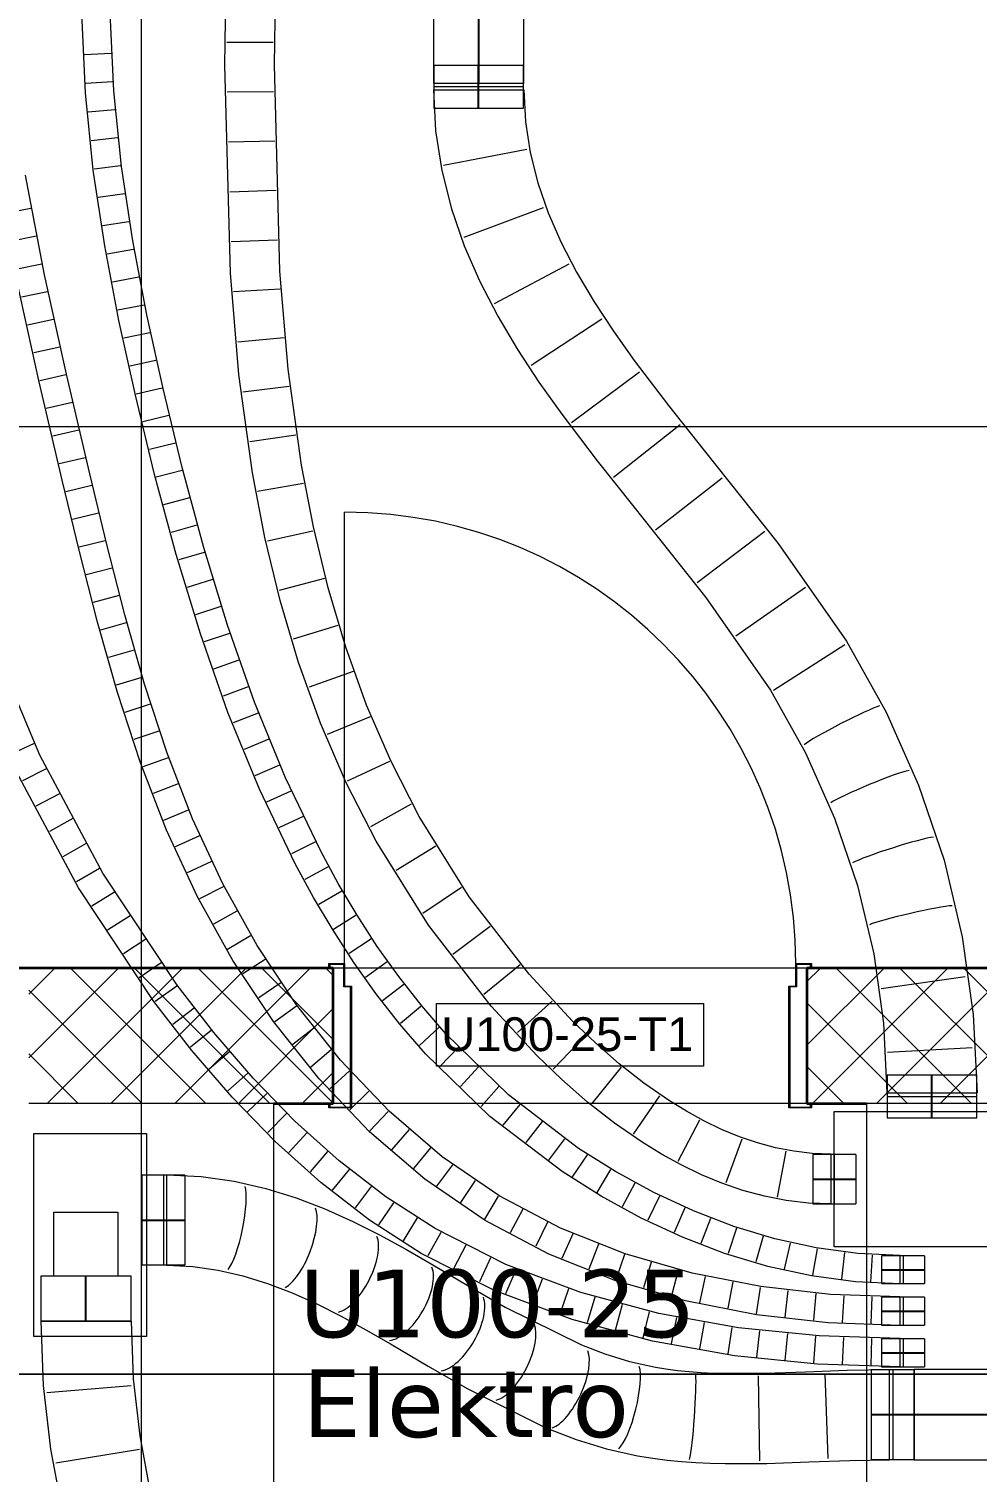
# Model space of a CAD drawing. Extents: x -982 to 937, y -179 to 616.
# Drawn here: x -514.9 to -472.8, y -10.7 to 53.2 of the extents above; entities that cross this region are included whole.
import ezdxf
from ezdxf.lldxf.tags import DXFTag

# ---------------------------------------------------------------- set-up
doc = ezdxf.new("R2010")
doc.units = 0
doc.layers.get('0').update_dxf_attribs({"lineweight": 13})
for name, color, linetype, lineweight in [('A-AREA-____-IDEN', 7, 'Continuous', 5), ('A-DETL-____-HDLN', 7, '_Verdeckte Linien_', 9), ('A-DOOR-____-IDEN', 7, 'Continuous', 5), ('A-DOOR-____-OTLN', 7, 'Continuous', 9), ('A-DOOR-FRAM-MCUT', 7, 'Continuous', 9), ('A-DOOR-OPNG-OTLN', 7, 'Continuous', 9), ('A-WALL-____-MCUT', 7, 'Continuous', 35), ('A-WALL-____-PATT', 7, 'Continuous', 35), ('E-ELEC-EQPM-OTLN', 7, 'Continuous', 9), ('S-GRID-____-OTLN', 7, 'Continuous', 5)]:
    doc.layers.add(name, color=color, linetype=linetype, lineweight=lineweight)
doc.layers.add('EL01_WAN_Röhre Boden', color=7, linetype='Continuous', lineweight=13, true_color=0xff6666)
doc.layers.add('EL01_WAN_Röhre Boden Typ', color=1, linetype='Continuous', lineweight=13, true_color=0xff0000)
doc.styles.get("Standard").update_dxf_attribs({"font": 'arial.ttf'})
tags = doc.linetypes.add('_Rasterlinie_', pattern=[0.375, 0.2, -0.05, 0.075, -0.05]).pattern_tags.tags
tags[10:11] = [DXFTag(74, 4), DXFTag(75, 0), DXFTag(340, '0'), DXFTag(46, 1.0), DXFTag(50, 0.0), DXFTag(44, 0.0), DXFTag(45, 0.0)]
tags[8:9] = [DXFTag(74, 4), DXFTag(75, 0), DXFTag(340, '0'), DXFTag(46, 1.0), DXFTag(50, 0.0), DXFTag(44, 0.0), DXFTag(45, 0.0)]
tags[6:7] = [DXFTag(74, 4), DXFTag(75, 0), DXFTag(340, '0'), DXFTag(46, 1.0), DXFTag(50, 0.0), DXFTag(44, 0.0), DXFTag(45, 0.0)]
tags[4:5] = [DXFTag(74, 4), DXFTag(75, 0), DXFTag(340, '0'), DXFTag(46, 1.0), DXFTag(50, 0.0), DXFTag(44, 0.0), DXFTag(45, 0.0)]
tags = doc.linetypes.add('_Verdeckte Linien_', pattern=[0.15, 0.1, -0.05]).pattern_tags.tags
tags[6:7] = [DXFTag(74, 4), DXFTag(75, 0), DXFTag(340, '0'), DXFTag(46, 1.0), DXFTag(50, 0.0), DXFTag(44, 0.0), DXFTag(45, 0.0)]
tags[4:5] = [DXFTag(74, 4), DXFTag(75, 0), DXFTag(340, '0'), DXFTag(46, 1.0), DXFTag(50, 0.0), DXFTag(44, 0.0), DXFTag(45, 0.0)]
tags = doc.linetypes.add('ACAD_ISO03W100', pattern=[30, 12, -18]).pattern_tags.tags
tags[6:7] = [DXFTag(74, 4), DXFTag(75, 0), DXFTag(340, '0'), DXFTag(46, 0.0), DXFTag(50, 0.0), DXFTag(44, 0.0), DXFTag(45, 0.0)]
tags[4:5] = [DXFTag(74, 4), DXFTag(75, 0), DXFTag(340, '0'), DXFTag(46, 0.0), DXFTag(50, 0.0), DXFTag(44, 0.0), DXFTag(45, 0.0)]
tags = doc.linetypes.add('Grundrissdarstellung Sturz', pattern=[0.25, 0.15, -0.05, 0, -0.05]).pattern_tags.tags
tags[10:11] = [DXFTag(74, 4), DXFTag(75, 0), DXFTag(340, '0'), DXFTag(46, 1.0), DXFTag(50, 0.0), DXFTag(44, 0.0), DXFTag(45, 0.0)]
tags[8:9] = [DXFTag(74, 4), DXFTag(75, 0), DXFTag(340, '0'), DXFTag(46, 1.0), DXFTag(50, 0.0), DXFTag(44, 0.0), DXFTag(45, 0.0)]
tags[6:7] = [DXFTag(74, 4), DXFTag(75, 0), DXFTag(340, '0'), DXFTag(46, 1.0), DXFTag(50, 0.0), DXFTag(44, 0.0), DXFTag(45, 0.0)]
tags[4:5] = [DXFTag(74, 4), DXFTag(75, 0), DXFTag(340, '0'), DXFTag(46, 1.0), DXFTag(50, 0.0), DXFTag(44, 0.0), DXFTag(45, 0.0)]
tags = doc.linetypes.add('STRICHPUNKT2', pattern=[12.7, 6.35, -3.175, 0, -3.175]).pattern_tags.tags
tags[10:11] = [DXFTag(74, 4), DXFTag(75, 0), DXFTag(340, '0'), DXFTag(46, 0.0), DXFTag(50, 0.0), DXFTag(44, 0.0), DXFTag(45, 0.0)]
tags[8:9] = [DXFTag(74, 4), DXFTag(75, 0), DXFTag(340, '0'), DXFTag(46, 0.0), DXFTag(50, 0.0), DXFTag(44, 0.0), DXFTag(45, 0.0)]
tags[6:7] = [DXFTag(74, 4), DXFTag(75, 0), DXFTag(340, '0'), DXFTag(46, 0.0), DXFTag(50, 0.0), DXFTag(44, 0.0), DXFTag(45, 0.0)]
tags[4:5] = [DXFTag(74, 4), DXFTag(75, 0), DXFTag(340, '0'), DXFTag(46, 0.0), DXFTag(50, 0.0), DXFTag(44, 0.0), DXFTag(45, 0.0)]

# ---------------------------------------------------------------- blocks, each defined once
blk = doc.blocks.new('Referenz-A0UJ2GQRXE', base_point=(-954.019, -167.52))
at = {"layer": 'A-DETL-____-HDLN', "color": 0, "linetype": '_Verdeckte Linien_', "ltscale": 0.13}
for p, q in [((-449.259, -6.407), (-553.559, -6.407)), ((-547.559, -6.407), (-449.259, -6.407))]:
    blk.add_line(p, q, dxfattribs=at)
at = {"layer": 'A-DOOR-____-IDEN', "color": 0, "linetype": 'Continuous', "ltscale": 0.13}
for p, q in [((-496.78, 10.029), (-484.94, 10.029)), ((-496.78, 7.249), (-496.78, 10.029)), ((-484.94, 10.029), (-484.94, 7.249)), ((-484.94, 7.249), (-496.78, 7.249))]:
    blk.add_line(p, q, dxfattribs=at)
at = {"layer": 'A-DOOR-____-OTLN', "color": 0, "linetype": 'Grundrissdarstellung Sturz', "ltscale": 0.13}
for p, q in [((-480.359, 11.593), (-501.359, 11.593)), ((-480.359, 5.593), (-501.359, 5.593))]:
    blk.add_line(p, q, dxfattribs=at)
at = {"layer": 'A-DOOR-FRAM-MCUT', "color": 0, "linetype": 'Continuous', "ltscale": 0.13}
for p, q in [((-501.559, 11.593), (-501.559, 11.793)), ((-501.559, 11.793), (-500.859, 11.793)), ((-501.519, 11.593), (-501.559, 11.593)), ((-501.519, 11.753), (-501.519, 11.593)), ((-500.899, 11.753), (-501.519, 11.753)), ((-500.899, 10.753), (-500.899, 11.753)), ((-500.859, 11.793), (-500.859, 10.793)), ((-480.859, 10.793), (-480.859, 11.793)), ((-480.859, 11.793), (-480.159, 11.793)), ((-480.819, 11.753), (-480.819, 10.753)), ((-480.199, 11.753), (-480.819, 11.753)), ((-480.199, 11.593), (-480.199, 11.753)), ((-480.159, 11.593), (-480.199, 11.593)), ((-480.159, 11.793), (-480.159, 11.593)), ((-500.599, 10.753), (-500.899, 10.753)), ((-500.859, 10.793), (-500.559, 10.793)), ((-500.599, 5.433), (-500.599, 10.753)), ((-500.559, 10.793), (-500.559, 5.393)), ((-481.159, 10.793), (-480.859, 10.793)), ((-481.159, 5.393), (-481.159, 10.793)), ((-481.119, 10.753), (-481.119, 5.433)), ((-480.819, 10.753), (-481.119, 10.753)), ((-501.559, 5.593), (-501.519, 5.593)), ((-501.559, 5.393), (-501.559, 5.593)), ((-500.559, 5.393), (-501.559, 5.393)), ((-501.519, 5.593), (-501.519, 5.433)), ((-501.519, 5.433), (-500.599, 5.433)), ((-480.159, 5.393), (-481.159, 5.393)), ((-481.119, 5.433), (-480.199, 5.433)), ((-480.199, 5.593), (-480.159, 5.593)), ((-480.199, 5.433), (-480.199, 5.593)), ((-480.159, 5.593), (-480.159, 5.393))]:
    blk.add_line(p, q, dxfattribs=at)
at = {"layer": 'A-DOOR-OPNG-OTLN', "color": 0, "linetype": 'Continuous', "ltscale": 0.13}
blk.add_line((-500.859, 11.793), (-500.859, 31.793), dxfattribs=at)
blk.add_ellipse((-500.859, 11.793), major_axis=(20, 0), ratio=1, start_param=0, end_param=1.570796, dxfattribs=at)
at = {"layer": 'A-WALL-____-MCUT', "color": 0, "linetype": 'Continuous', "ltscale": 0.35}
for p, q in [((-501.359, 11.593), (-520.359, 11.593)), ((-501.359, 5.593), (-501.359, 11.593)), ((-374.259, 11.593), (-480.359, 11.593)), ((-480.359, 11.593), (-480.359, 5.593)), ((-504.002, 5.593), (-501.359, 5.593)), ((-480.359, 5.593), (-477.716, 5.593))]:
    blk.add_line(p, q, dxfattribs=at)
at = {"layer": 'A-WALL-____-PATT', "color": 0, "linetype": 'Continuous', "lineweight": 9, "ltscale": 0.13}
for p, q in [((-514.859, 10.44), (-513.706, 11.593)), ((-514.859, 7.612), (-510.878, 11.593)), ((-514.049, 5.593), (-508.049, 11.593)), ((-507.009, 5.593), (-513.009, 11.593)), ((-511.221, 5.593), (-505.221, 11.593)), ((-504.181, 5.593), (-510.181, 11.593)), ((-508.392, 5.593), (-502.392, 11.593)), ((-501.359, 5.6), (-507.352, 11.593)), ((-501.359, 8.428), (-504.524, 11.593)), ((-501.359, 11.256), (-501.695, 11.593)), ((-480.359, 10.999), (-479.765, 11.593)), ((-480.359, 8.17), (-476.937, 11.593)), ((-480.108, 5.593), (-474.108, 11.593)), ((-473.068, 5.593), (-479.068, 11.593)), ((-477.28, 5.593), (-471.28, 11.593)), ((-470.239, 5.593), (-476.239, 11.593)), ((-474.451, 5.593), (-468.451, 11.593)), ((-467.411, 5.593), (-473.411, 11.593)), ((-509.837, 5.593), (-514.859, 10.614)), ((-505.564, 5.593), (-501.359, 9.798)), ((-475.896, 5.593), (-480.359, 10.055)), ((-512.666, 5.593), (-514.859, 7.786)), ((-478.725, 5.593), (-480.359, 7.227)), ((-502.736, 5.593), (-501.359, 6.969))]:
    blk.add_line(p, q, dxfattribs=at)
at = {"layer": 'E-ELEC-EQPM-OTLN', "color": 0, "linetype": 'Continuous', "ltscale": 0.13}
for p, q in [((-504.002, 5.593), (-514.859, 5.593)), ((-504.002, -21.407), (-504.002, 5.593)), ((-466.859, 5.593), (-477.716, 5.593)), ((-477.716, 5.593), (-477.716, -21.407))]:
    blk.add_line(p, q, dxfattribs=at)
at = {"layer": 'S-GRID-____-OTLN', "color": 0, "linetype": '_Rasterlinie_', "ltscale": 0.13}
for p, q in [((-509.859, -167.52), (-509.859, 592.593)), ((-948.537, 35.593), (290.332, 35.593))]:
    blk.add_line(p, q, dxfattribs=at)
at = {"layer": 'A-AREA-____-IDEN', "color": 0, "linetype": 'Continuous', "ltscale": 0.13, "char_height": 3, "attachment_point": 1}
for s, insert in [('{\\fVerdana;U100-25}', (-502.872, -1.765)), ('{\\fVerdana;Elektro}', (-502.729, -6.188))]:
    blk.add_mtext(s, dxfattribs=dict(at, insert=insert))
at = {"layer": 'A-DOOR-____-IDEN', "color": 0, "linetype": 'Continuous', "ltscale": 0.13, "insert": (-496.58, 9.411), "char_height": 1.5, "attachment_point": 1}
blk.add_mtext('{\\fArial;U100-25-T1}', dxfattribs=at)
blk = doc.blocks.new('Steckverbinder-A0UJ2GRXXE', base_point=(-477.047, -4.241))
at = {"color": 0, "linetype": 'ByBlock', "lineweight": -2, "ltscale": 0.13}
for p, q in [((-475.147, -2.991), (-477.047, -2.991)), ((-477.047, -2.991), (-477.047, -3.354)), ((-476.097, -2.981), (-476.097, -4.241)), ((-475.147, -2.991), (-475.147, -3.354)), ((-477.047, -3.354), (-477.047, -3.868)), ((-475.147, -3.354), (-475.147, -3.868)), ((-477.047, -3.868), (-477.047, -4.231)), ((-477.047, -4.231), (-475.147, -4.231)), ((-475.147, -3.868), (-475.147, -4.231))]:
    blk.add_line(p, q, dxfattribs=at)
at = {"color": 0, "linetype": 'STRICHPUNKT2', "lineweight": 25, "ltscale": 0.25}
blk.add_line((-477.047, -3.611), (-475.147, -3.611), dxfattribs=at)
blk = doc.blocks.new('Polylinie-A0UJ2GRZXE', base_point=(-479.147, -0.758))
at = {"color": 0, "lineweight": -2}
for p, q in [((-479.147, -0.758), (-479.147, 5.242)), ((-479.147, 5.242), (-467.147, 5.242)), ((-467.147, 5.242), (-467.147, 0.242)), ((-467.147, 0.242), (-467.147, -0.758)), ((-467.147, -0.758), (-479.147, -0.758))]:
    blk.add_line(p, q, dxfattribs=at)
blk = doc.blocks.new('Steckverbinder-A0UJ2GS5XE', base_point=(-477.506, -10.194))
at = {"color": 0, "linetype": 'ByBlock', "lineweight": -2, "ltscale": 0.13}
for p, q in [((-475.606, -6.204), (-477.506, -6.204)), ((-477.506, -6.204), (-477.506, -7.37)), ((-476.556, -6.194), (-476.556, -10.194)), ((-475.606, -6.204), (-475.606, -7.37)), ((-477.506, -7.37), (-477.506, -9.018)), ((-475.606, -7.37), (-475.606, -9.018)), ((-477.506, -9.018), (-477.506, -10.184)), ((-475.606, -9.018), (-475.606, -10.184)), ((-477.506, -10.184), (-475.606, -10.184))]:
    blk.add_line(p, q, dxfattribs=at)
at = {"color": 0, "linetype": 'STRICHPUNKT2', "lineweight": 25, "ltscale": 0.25}
blk.add_line((-477.506, -8.194), (-475.606, -8.194), dxfattribs=at)
blk = doc.blocks.new('Steckverbinder-A0UJ2GT3XE', base_point=(-480.097, 1.142))
at = {"color": 0, "linetype": 'ByBlock', "lineweight": -2, "ltscale": 0.13}
for p, q in [((-478.197, 3.332), (-480.097, 3.332)), ((-480.097, 3.332), (-480.097, 2.693)), ((-479.147, 3.342), (-479.147, 1.142)), ((-478.197, 3.332), (-478.197, 2.693)), ((-480.097, 2.693), (-480.097, 1.79)), ((-478.197, 2.693), (-478.197, 1.79)), ((-480.097, 1.79), (-480.097, 1.152)), ((-478.197, 1.79), (-478.197, 1.152)), ((-480.097, 1.152), (-478.197, 1.152))]:
    blk.add_line(p, q, dxfattribs=at)
at = {"color": 0, "linetype": 'STRICHPUNKT2', "lineweight": 25, "ltscale": 0.25}
blk.add_line((-480.097, 2.242), (-478.197, 2.242), dxfattribs=at)
blk = doc.blocks.new('Steckverbinder-A0UJ2GTBXE', base_point=(-476.819, 4.957))
at = {"color": 0, "linetype": 'ByBlock', "lineweight": -2, "ltscale": 0.13}
for p, q in [((-476.809, 6.857), (-476.809, 4.957)), ((-476.809, 6.857), (-475.643, 6.857)), ((-475.643, 6.857), (-473.994, 6.857)), ((-473.994, 6.857), (-472.829, 6.857)), ((-472.829, 4.957), (-472.829, 6.857)), ((-476.819, 5.907), (-472.819, 5.907)), ((-476.809, 4.957), (-475.643, 4.957)), ((-475.643, 4.957), (-473.994, 4.957)), ((-473.994, 4.957), (-472.829, 4.957))]:
    blk.add_line(p, q, dxfattribs=at)
at = {"color": 0, "linetype": 'STRICHPUNKT2', "lineweight": 25, "ltscale": 0.25}
blk.add_line((-474.819, 4.957), (-474.819, 6.857), dxfattribs=at)
blk = doc.blocks.new('Flexrohr-A0UJ2GUVXE', base_point=(-524.574, 1.142))
at = {"color": 0, "linetype": 'ByBlock', "lineweight": -2, "ltscale": 0.13}
for p, q in [((-506.171, 51.601), (-506.004, 61.225)), ((-503.971, 51.61), (-503.805, 61.182)), ((-504.02, 52.606), (-506.088, 52.602)), ((-505.923, 42.377), (-506.171, 51.601)), ((-503.725, 42.478), (-503.971, 51.61)), ((-504.005, 50.416), (-506.073, 50.396)), ((-503.946, 48.227), (-506.014, 48.187)), ((-503.887, 46.039), (-505.954, 45.977)), ((-503.828, 43.85), (-505.894, 43.768)), ((-505.542, 37.885), (-505.923, 42.377)), ((-503.356, 38.129), (-503.725, 42.478)), ((-503.723, 41.672), (-505.787, 41.553)), ((-503.539, 39.513), (-505.599, 39.328)), ((-504.94, 33.531), (-505.542, 37.885)), ((-502.768, 33.878), (-503.356, 38.129)), ((-503.315, 37.356), (-505.368, 37.11)), ((-503.017, 35.201), (-505.064, 34.906)), ((-504.392, 30.671), (-504.94, 33.531)), ((-502.242, 31.137), (-502.768, 33.878)), ((-502.678, 33.061), (-504.715, 32.703)), ((-502.263, 30.946), (-504.283, 30.501)), ((-501.592, 28.445), (-502.242, 31.137)), ((-503.716, 27.873), (-504.392, 30.671)), ((-501.756, 28.847), (-503.757, 28.324)), ((-500.808, 25.815), (-501.592, 28.445)), ((-502.898, 25.127), (-503.716, 27.873)), ((-501.162, 26.775), (-503.139, 26.168)), ((-499.881, 23.247), (-500.808, 25.815)), ((-501.926, 22.436), (-502.898, 25.127)), ((-500.486, 24.731), (-502.434, 24.037)), ((-498.798, 20.74), (-499.881, 23.247)), ((-500.788, 19.803), (-501.926, 22.436)), ((-499.725, 22.721), (-501.638, 21.935)), ((-498.874, 20.749), (-500.745, 19.869)), ((-497.559, 18.312), (-498.798, 20.74)), ((-499.464, 17.212), (-500.788, 19.803)), ((-497.906, 18.848), (-499.717, 17.85)), ((-495.34, 14.745), (-497.559, 18.312)), ((-497.144, 13.486), (-499.464, 17.212)), ((-496.818, 16.998), (-498.577, 15.91)), ((-495.681, 15.169), (-497.39, 14.004)), ((-492.677, 11.317), (-495.34, 14.745)), ((-494.367, 9.908), (-497.144, 13.486)), ((-494.404, 13.435), (-496.062, 12.198)), ((-493.082, 11.732), (-494.686, 10.426)), ((-490.75, 9.24), (-492.677, 11.317)), ((-492.334, 7.713), (-494.367, 9.908)), ((-491.661, 10.125), (-493.195, 8.739)), ((-489.741, 8.275), (-490.75, 9.24)), ((-490.178, 8.602), (-491.61, 7.11)), ((-491.226, 6.651), (-492.334, 7.713)), ((-488.681, 7.349), (-489.741, 8.275)), ((-488.595, 7.198), (-489.902, 5.596)), ((-487.588, 6.492), (-488.681, 7.349)), ((-490.083, 5.654), (-491.226, 6.651)), ((-486.454, 5.708), (-487.588, 6.492)), ((-486.899, 5.936), (-488.07, 4.232)), ((-488.893, 4.721), (-490.083, 5.654)), ((-485.701, 5.247), (-486.454, 5.708)), ((-484.927, 4.823), (-485.701, 5.247)), ((-487.666, 3.872), (-488.893, 4.721)), ((-485.124, 4.855), (-486.089, 3.027)), ((-484.145, 4.446), (-484.927, 4.823)), ((-486.805, 3.344), (-487.666, 3.872)), ((-483.354, 4.12), (-484.145, 4.446)), ((-483.246, 4.014), (-483.955, 2.071)), ((-482.556, 3.847), (-483.354, 4.12)), ((-481.751, 3.63), (-482.556, 3.847)), ((-485.933, 2.866), (-486.805, 3.344)), ((-480.94, 3.472), (-481.751, 3.63)), ((-481.292, 3.474), (-481.674, 1.442)), ((-480.122, 3.375), (-480.94, 3.472)), ((-479.297, 3.342), (-480.122, 3.375)), ((-479.297, 3.342), (-479.297, 1.142)), ((-485.041, 2.437), (-485.933, 2.866)), ((-484.13, 2.061), (-485.041, 2.437)), ((-483.198, 1.743), (-484.13, 2.061)), ((-482.248, 1.487), (-483.198, 1.743)), ((-481.28, 1.298), (-482.248, 1.487)), ((-480.296, 1.182), (-481.28, 1.298)), ((-479.297, 1.142), (-480.296, 1.182))]:
    blk.add_line(p, q, dxfattribs=at)
blk = doc.blocks.new('Flexrohr-A0UJ2GV1XE', base_point=(-508.744, -10.364))
at = {"color": 0, "linetype": 'ByBlock', "lineweight": -2, "ltscale": 0.13}
for p, q in [((-508.744, -1.575), (-508.744, 2.425)), ((-508.744, 2.425), (-507.219, 2.353)), ((-507.219, 2.353), (-505.753, 2.148)), ((-505.753, 2.148), (-504.352, 1.828)), ((-504.352, 1.828), (-503.014, 1.413)), ((-503.014, 1.413), (-501.733, 0.92)), ((-501.733, 0.92), (-500.501, 0.366)), ((-500.501, 0.366), (-499.31, -0.234)), ((-499.31, -0.234), (-498.151, -0.866)), ((-498.151, -0.866), (-497.015, -1.518)), ((-508.744, -1.575), (-507.589, -1.63)), ((-507.589, -1.63), (-506.469, -1.787)), ((-506.469, -1.787), (-505.366, -2.04)), ((-497.015, -1.518), (-495.35, -2.498)), ((-505.366, -2.04), (-504.272, -2.381)), ((-504.272, -2.381), (-503.182, -2.801)), ((-495.35, -2.498), (-493.735, -3.431)), ((-503.182, -2.801), (-502.095, -3.291)), ((-502.095, -3.291), (-501.007, -3.839)), ((-493.735, -3.431), (-490.36, -5.108)), ((-501.007, -3.839), (-499.918, -4.434)), ((-499.918, -4.434), (-498.825, -5.061)), ((-498.825, -5.061), (-497.16, -6.041)), ((-490.36, -5.108), (-489.327, -5.499)), ((-489.327, -5.499), (-488.225, -5.837)), ((-497.16, -6.041), (-495.432, -7.037)), ((-488.225, -5.837), (-487.068, -6.097)), ((-487.068, -6.097), (-486.614, -6.17)), ((-486.614, -6.17), (-486.105, -6.236)), ((-486.105, -6.236), (-485.583, -6.287)), ((-485.583, -6.287), (-485.049, -6.325)), ((-485.049, -6.325), (-484.503, -6.351)), ((-484.503, -6.351), (-483.977, -6.365)), ((-483.977, -6.365), (-482.212, -6.356)), ((-482.212, -6.356), (-480.417, -6.297)), ((-480.417, -6.297), (-478.573, -6.228)), ((-479.426, -10.142), (-479.545, -6.384)), ((-478.573, -6.228), (-476.706, -6.194)), ((-476.706, -10.194), (-476.706, -6.194)), ((-482.452, -10.237), (-482.51, -6.477)), ((-495.432, -7.037), (-491.936, -8.774)), ((-491.936, -8.774), (-490.587, -9.293)), ((-490.587, -9.293), (-489.241, -9.706)), ((-489.241, -9.706), (-487.878, -10.014)), ((-487.878, -10.014), (-487.2, -10.127)), ((-487.2, -10.127), (-486.564, -10.209)), ((-486.564, -10.209), (-485.926, -10.272)), ((-480.271, -10.293), (-478.459, -10.225)), ((-478.459, -10.225), (-476.706, -10.193)), ((-485.926, -10.272), (-485.289, -10.317)), ((-485.289, -10.317), (-484.652, -10.347)), ((-484.652, -10.347), (-483.986, -10.364)), ((-483.986, -10.364), (-482.132, -10.354)), ((-482.132, -10.354), (-480.271, -10.293))]:
    blk.add_line(p, q, dxfattribs=at)
for centre, major_axis, ratio in [((-505.791, 0.107), (-0.401, -1.959), 0.208499), ((-503.048, -0.713), (-0.713, -1.868), 0.353713), ((-500.543, -1.843), (-0.906, -1.783), 0.432264), ((-498.199, -3.129), (-0.999, -1.732), 0.46623), ((-495.913, -4.467), (-0.991, -1.737), 0.461377), ((-493.554, -5.745), (-0.903, -1.785), 0.425691), ((-491.114, -6.954), (-0.841, -1.815), 0.399734), ((-488.403, -7.846), (-0.485, -1.94), 0.234819)]:
    blk.add_ellipse(centre, major_axis=major_axis, ratio=ratio, start_param=0.348166, end_param=2.793427, dxfattribs=at)
at = {"color": 0, "linetype": 'ByBlock', "lineweight": -2, "ltscale": 0.13, "extrusion": (0, 0, -1)}
blk.add_ellipse((-485.478, -8.299), major_axis=(-0.145, -1.995), ratio=0.058142, start_param=3.489759, end_param=5.935019, dxfattribs=at)
blk = doc.blocks.new('Steckverbinder-A0UJ2GVVXE', base_point=(-496.917, 49.7))
at = {"color": 0, "linetype": 'ByBlock', "lineweight": -2, "ltscale": 0.13}
for p, q in [((-496.907, 51.6), (-496.907, 49.7)), ((-496.907, 51.6), (-495.742, 51.6)), ((-495.742, 51.6), (-494.093, 51.6)), ((-494.093, 51.6), (-492.927, 51.6)), ((-492.927, 49.7), (-492.927, 51.6)), ((-496.917, 50.65), (-492.917, 50.65)), ((-496.907, 49.7), (-495.742, 49.7)), ((-495.742, 49.7), (-494.093, 49.7)), ((-494.093, 49.7), (-492.927, 49.7))]:
    blk.add_line(p, q, dxfattribs=at)
at = {"color": 0, "linetype": 'STRICHPUNKT2', "lineweight": 25, "ltscale": 0.25}
blk.add_line((-494.917, 49.7), (-494.917, 51.6), dxfattribs=at)
blk = doc.blocks.new('Wickelfalzrohr-A0UJ2GXBXE', base_point=(-475.606, -10.194))
at = {"color": 0, "linetype": 'ByBlock', "lineweight": -2, "ltscale": 0.13}
for p, q in [((-394.384, -6.194), (-475.606, -6.194)), ((-475.606, -7.365), (-475.606, -6.194)), ((-475.606, -9.022), (-475.606, -7.365)), ((-475.606, -10.194), (-475.606, -9.022)), ((-475.606, -10.194), (-394.384, -10.194))]:
    blk.add_line(p, q, dxfattribs=at)
at = {"color": 0, "linetype": 'STRICHPUNKT2', "lineweight": 25, "ltscale": 0.25}
blk.add_line((-475.606, -8.194), (-394.384, -8.194), dxfattribs=at)
blk = doc.blocks.new('Flexrohr-A0UJ2GXDXE', base_point=(-496.917, 6.057))
at = {"color": 0, "linetype": 'ByBlock', "lineweight": -2, "ltscale": 0.13}
for p, q in [((-496.917, 50.5), (-492.917, 50.5)), ((-496.917, 50.5), (-496.824, 48.688)), ((-492.917, 50.5), (-492.844, 49.095)), ((-496.824, 48.688), (-496.553, 46.931)), ((-492.844, 49.095), (-492.633, 47.727)), ((-496.469, 47.166), (-492.775, 47.871)), ((-492.633, 47.727), (-492.292, 46.383)), ((-496.553, 46.931), (-496.123, 45.234)), ((-492.292, 46.383), (-491.829, 45.055)), ((-496.123, 45.234), (-495.554, 43.596)), ((-495.562, 43.982), (-492.038, 45.293)), ((-491.829, 45.055), (-491.253, 43.737)), ((-495.554, 43.596), (-494.863, 42.015)), ((-491.253, 43.737), (-490.573, 42.425)), ((-494.219, 41.031), (-490.896, 42.791)), ((-490.573, 42.425), (-489.797, 41.116)), ((-494.863, 42.015), (-494.07, 40.484)), ((-489.797, 41.116), (-488.938, 39.808)), ((-494.07, 40.484), (-493.191, 38.999)), ((-492.594, 38.307), (-489.448, 40.366)), ((-488.938, 39.808), (-488.015, 38.507)), ((-493.191, 38.999), (-492.242, 37.552)), ((-488.015, 38.507), (-486.504, 36.52)), ((-490.799, 35.759), (-487.789, 38.011)), ((-492.242, 37.552), (-491.23, 36.128)), ((-486.504, 36.52), (-484.91, 34.519)), ((-491.23, 36.128), (-489.661, 34.063)), ((-488.94, 33.35), (-485.982, 35.671)), ((-489.661, 34.063), (-488.042, 32.03)), ((-484.91, 34.519), (-481.643, 30.402)), ((-487.075, 31.006), (-484.112, 33.32)), ((-488.042, 32.03), (-484.848, 28.01)), ((-485.229, 28.683), (-482.226, 30.945)), ((-481.643, 30.402), (-478.613, 26.072)), ((-483.511, 26.307), (-480.431, 28.463)), ((-484.848, 28.01), (-481.978, 23.91)), ((-481.843, 23.912), (-478.674, 25.936)), ((-478.613, 26.072), (-476.849, 22.924)), ((-481.978, 23.91), (-480.423, 21.128)), ((-476.849, 22.924), (-475.41, 19.692)), ((-480.423, 21.128), (-479.132, 18.229)), ((-475.41, 19.692), (-474.283, 16.368)), ((-479.132, 18.229), (-478.123, 15.254)), ((-474.283, 16.368), (-473.473, 12.975)), ((-478.123, 15.254), (-477.399, 12.222)), ((-473.473, 12.975), (-472.984, 9.531)), ((-477.399, 12.222), (-476.963, 9.15)), ((-477.064, 10.689), (-473.341, 11.215)), ((-476.963, 9.15), (-476.817, 6.057)), ((-472.984, 9.531), (-472.82, 6.057)), ((-476.786, 7.868), (-473.032, 8.075)), ((-476.819, 6.057), (-472.819, 6.057))]:
    blk.add_line(p, q, dxfattribs=at)
for centre, major_axis, ratio in [((-478.795, 22.311), (-1.779, -0.915), 0.06184), ((-477.551, 19.59), (-1.848, -0.764), 0.069878), ((-476.531, 16.779), (-1.905, -0.608), 0.069645), ((-475.746, 13.894), (-1.949, -0.447), 0.061089)]:
    blk.add_ellipse(centre, major_axis=major_axis, ratio=ratio, start_param=3.489759, end_param=5.935019, dxfattribs=at)
blk = doc.blocks.new('Flexrohr-A0UJ2GYDXE', base_point=(-524.518, -4.241))
at = {"color": 0, "linetype": 'ByBlock', "lineweight": -2, "ltscale": 0.13}
for p, q in [((-514.158, 42.314), (-515.013, 46.726)), ((-514.765, 45.249), (-515.93, 45.033)), ((-514.526, 44.017), (-515.689, 43.791)), ((-514.288, 42.785), (-515.448, 42.549)), ((-513.186, 37.902), (-514.158, 42.314)), ((-514.414, 37.623), (-515.392, 42.059)), ((-514.03, 41.556), (-515.189, 41.312)), ((-513.759, 40.329), (-514.917, 40.078)), ((-513.489, 39.102), (-514.645, 38.845)), ((-513.218, 37.874), (-514.373, 37.611)), ((-512.152, 33.498), (-513.186, 37.902)), ((-513.378, 33.208), (-514.414, 37.623)), ((-512.93, 36.649), (-514.085, 36.383)), ((-512.643, 35.424), (-513.796, 35.155)), ((-512.355, 34.199), (-513.508, 33.927)), ((-511.397, 30.357), (-512.152, 33.498)), ((-512.62, 30.054), (-513.378, 33.208)), ((-512.065, 32.975), (-513.217, 32.699)), ((-511.771, 31.752), (-512.922, 31.472)), ((-511.477, 30.529), (-512.627, 30.245)), ((-510.602, 27.245), (-511.397, 30.357)), ((-511.818, 26.917), (-512.62, 30.054)), ((-511.169, 29.312), (-512.316, 29.019)), ((-510.858, 28.096), (-512.003, 27.794)), ((-510.935, 23.806), (-511.818, 26.917)), ((-510.538, 26.883), (-511.681, 26.57)), ((-509.73, 24.174), (-510.602, 27.245)), ((-510.196, 25.678), (-511.334, 25.351)), ((-509.854, 24.473), (-510.988, 24.131)), ((-509.928, 20.732), (-510.935, 23.806)), ((-508.741, 21.155), (-509.73, 24.174)), ((-509.477, 23.282), (-510.605, 22.92)), ((-509.089, 22.095), (-510.21, 21.713)), ((-507.599, 18.2), (-508.741, 21.155)), ((-508.758, 17.708), (-509.928, 20.732)), ((-508.688, 20.912), (-509.802, 20.509)), ((-508.238, 19.75), (-509.342, 19.321)), ((-507.789, 18.588), (-508.882, 18.133)), ((-506.262, 15.319), (-507.599, 18.2)), ((-507.385, 14.747), (-508.758, 17.708)), ((-507.291, 17.447), (-508.372, 16.965)), ((-506.767, 16.319), (-507.836, 15.807)), ((-505.814, 11.928), (-507.385, 14.747)), ((-506.236, 15.195), (-507.29, 14.654)), ((-504.738, 12.585), (-506.262, 15.319)), ((-505.631, 14.11), (-506.668, 13.537)), ((-505.027, 13.025), (-506.046, 12.421)), ((-502.997, 9.968), (-504.738, 12.585)), ((-504.015, 9.227), (-505.814, 11.928)), ((-504.374, 11.97), (-505.374, 11.335)), ((-503.686, 10.937), (-504.665, 10.27)), ((-502.996, 9.906), (-503.952, 9.208)), ((-501.044, 7.51), (-502.997, 9.968)), ((-501.994, 6.682), (-504.015, 9.227)), ((-502.224, 8.936), (-503.156, 8.205)), ((-501.453, 7.965), (-502.36, 7.203)), ((-498.887, 5.251), (-501.044, 7.51)), ((-499.753, 4.337), (-501.994, 6.682)), ((-500.64, 7.033), (-501.518, 6.238)), ((-499.785, 6.138), (-500.633, 5.311)), ((-498.931, 5.243), (-499.746, 4.384)), ((-496.531, 3.23), (-498.887, 5.251)), ((-497.298, 2.231), (-499.753, 4.337)), ((-497.994, 4.437), (-498.774, 3.545)), ((-497.057, 3.632), (-497.798, 2.709)), ((-493.982, 1.487), (-496.531, 3.23)), ((-496.082, 2.878), (-496.783, 1.924)), ((-494.633, 0.408), (-497.298, 2.231)), ((-495.063, 2.182), (-495.721, 1.197)), ((-494.046, 1.485), (-494.659, 0.472)), ((-491.28, 0.064), (-493.982, 1.487)), ((-492.957, 0.906), (-493.524, -0.134)), ((-491.806, -1.081), (-494.633, 0.408)), ((-491.866, 0.331), (-492.386, -0.733)), ((-488.423, -1.07), (-491.28, 0.064)), ((-490.747, -0.187), (-491.221, -1.273)), ((-488.831, -2.262), (-491.806, -1.081)), ((-489.599, -0.643), (-490.028, -1.747)), ((-488.45, -1.099), (-488.834, -2.22)), ((-485.451, -1.927), (-488.423, -1.07)), ((-487.261, -1.444), (-487.603, -2.578)), ((-486.071, -1.787), (-486.371, -2.933)), ((-485.747, -3.152), (-488.831, -2.262)), ((-482.404, -2.522), (-485.451, -1.927)), ((-484.868, -2.079), (-485.128, -3.235)), ((-483.651, -2.317), (-483.871, -3.48)), ((-482.434, -2.555), (-482.615, -3.725)), ((-479.322, -2.869), (-482.404, -2.522)), ((-482.596, -3.767), (-485.747, -3.152)), ((-481.201, -2.695), (-481.345, -3.871)), ((-479.967, -2.834), (-480.074, -4.013)), ((-476.247, -2.981), (-479.322, -2.869)), ((-478.73, -2.928), (-478.801, -4.11)), ((-477.488, -2.973), (-477.524, -4.157)), ((-476.247, -2.981), (-476.247, -4.241)), ((-479.416, -4.125), (-482.596, -3.767)), ((-476.247, -4.241), (-479.416, -4.125))]:
    blk.add_line(p, q, dxfattribs=at)
blk = doc.blocks.new('Wickelfalzrohr-A0UJ2GYJXE', base_point=(-514.329, -4.06))
at = {"color": 0, "linetype": 'ByBlock', "lineweight": -2, "ltscale": 0.13}
for p, q in [((-514.329, -2.06), (-514.329, -4.06)), ((-513.157, -2.06), (-514.329, -2.06)), ((-511.5, -2.06), (-513.157, -2.06)), ((-510.329, -2.06), (-511.5, -2.06)), ((-510.329, -4.06), (-510.329, -2.06)), ((-513.157, -4.06), (-514.329, -4.06)), ((-511.5, -4.06), (-513.157, -4.06)), ((-510.329, -4.06), (-511.5, -4.06))]:
    blk.add_line(p, q, dxfattribs=at)
at = {"color": 0, "linetype": 'STRICHPUNKT2', "lineweight": 25, "ltscale": 0.25}
blk.add_line((-512.329, -4.06), (-512.329, -2.06), dxfattribs=at)
blk = doc.blocks.new('Wickelfalzrohr-A0UJ2GZXXE', base_point=(-496.917, 50.8))
at = {"color": 0, "linetype": 'ByBlock', "lineweight": -2, "ltscale": 0.13}
for p, q in [((-496.917, 146.471), (-496.917, 50.8)), ((-492.917, 50.8), (-492.917, 146.471)), ((-496.917, 50.8), (-495.746, 50.8)), ((-495.746, 50.8), (-494.089, 50.8)), ((-494.089, 50.8), (-492.917, 50.8))]:
    blk.add_line(p, q, dxfattribs=at)
at = {"color": 0, "linetype": 'STRICHPUNKT2', "lineweight": 25, "ltscale": 0.25}
blk.add_line((-494.917, 146.471), (-494.917, 50.8), dxfattribs=at)
blk = doc.blocks.new('Polylinie-A0UJ2H05XE', base_point=(-514.641, -4.735))
at = {"color": 0, "lineweight": -2}
for p, q in [((-514.641, 4.265), (-509.641, 4.265)), ((-514.641, 3.933), (-514.641, 4.265)), ((-514.641, 0.265), (-514.641, 3.933)), ((-509.641, 4.265), (-509.641, -4.735)), ((-514.641, -4.735), (-514.641, 0.265)), ((-509.641, -4.735), (-514.641, -4.735))]:
    blk.add_line(p, q, dxfattribs=at)
blk = doc.blocks.new('Flexrohr-A0UJ2H0FXE', base_point=(-526.91, -6.08))
at = {"color": 0, "linetype": 'ByBlock', "lineweight": -2, "ltscale": 0.13}
for p, q in [((-514.369, 21.028), (-516.692, 26.493)), ((-514.627, 21.537), (-515.699, 21.034)), ((-512.655, 15.149), (-515.506, 20.484)), ((-511.573, 15.794), (-514.369, 21.028)), ((-514.084, 20.414), (-515.147, 19.891)), ((-513.495, 19.313), (-514.548, 18.77)), ((-512.907, 18.212), (-513.949, 17.649)), ((-512.319, 17.111), (-513.35, 16.527)), ((-511.731, 16.009), (-512.75, 15.406)), ((-508.28, 10.833), (-511.573, 15.794)), ((-509.313, 10.113), (-512.655, 15.149)), ((-511.061, 14.955), (-512.071, 14.336)), ((-510.369, 13.912), (-511.369, 13.278)), ((-509.677, 12.87), (-510.668, 12.221)), ((-508.985, 11.828), (-509.966, 11.164)), ((-508.291, 10.787), (-509.262, 10.109)), ((-506.651, 8.734), (-508.28, 10.833)), ((-507.626, 7.937), (-509.313, 10.113)), ((-507.532, 9.808), (-508.478, 9.096)), ((-506.773, 8.829), (-507.693, 8.083)), ((-504.909, 6.715), (-506.651, 8.734)), ((-505.838, 5.865), (-507.626, 7.937)), ((-505.966, 7.883), (-506.865, 7.112)), ((-505.153, 6.94), (-506.032, 6.146)), ((-503.061, 4.814), (-504.909, 6.715)), ((-503.934, 3.906), (-505.838, 5.865)), ((-504.301, 6.036), (-505.157, 5.217)), ((-503.435, 5.145), (-504.266, 4.301)), ((-501.102, 3.053), (-503.061, 4.814)), ((-501.908, 2.085), (-503.934, 3.906)), ((-502.535, 4.291), (-503.339, 3.421)), ((-501.613, 3.462), (-502.387, 2.566)), ((-500.663, 2.668), (-501.405, 1.745)), ((-499.03, 1.456), (-501.102, 3.053)), ((-499.756, 0.426), (-501.908, 2.085)), ((-499.683, 1.912), (-500.39, 0.962)), ((-496.848, 0.047), (-499.03, 1.456)), ((-498.684, 1.188), (-499.35, 0.209)), ((-497.466, -1.051), (-499.756, 0.426)), ((-497.649, 0.52), (-498.267, -0.49)), ((-493.707, -1.543), (-496.848, 0.047)), ((-496.597, -0.122), (-497.17, -1.159)), ((-494.213, -2.697), (-497.466, -1.051)), ((-495.491, -0.681), (-496.027, -1.737)), ((-494.386, -1.241), (-494.884, -2.316)), ((-493.259, -1.751), (-493.719, -2.843)), ((-490.389, -2.787), (-493.707, -1.543)), ((-492.099, -2.186), (-492.519, -3.293)), ((-490.774, -3.987), (-494.213, -2.697)), ((-490.939, -2.621), (-491.319, -3.742)), ((-486.934, -3.713), (-490.389, -2.787)), ((-489.758, -2.995), (-490.1, -4.129)), ((-488.559, -3.316), (-488.865, -4.46)), ((-487.36, -3.637), (-487.63, -4.791)), ((-483.391, -4.344), (-486.934, -3.713)), ((-487.208, -4.942), (-490.774, -3.987)), ((-486.145, -3.891), (-486.381, -5.052)), ((-484.92, -4.109), (-485.124, -5.276)), ((-483.696, -4.328), (-483.868, -5.5)), ((-479.812, -4.705), (-483.391, -4.344)), ((-482.461, -4.475), (-482.602, -5.651)), ((-483.565, -5.592), (-487.208, -4.942)), ((-481.222, -4.6), (-481.334, -5.779)), ((-479.983, -4.725), (-480.066, -5.907)), ((-476.247, -4.82), (-479.812, -4.705)), ((-478.738, -4.777), (-478.793, -5.96)), ((-477.493, -4.817), (-477.52, -6.001)), ((-476.247, -4.82), (-476.247, -6.08)), ((-479.896, -5.962), (-483.565, -5.592)), ((-476.247, -6.079), (-479.896, -5.962))]:
    blk.add_line(p, q, dxfattribs=at)
blk = doc.blocks.new('Steckverbinder-A0UJ2H19XE', base_point=(-509.844, -1.575))
at = {"color": 0, "linetype": 'ByBlock', "lineweight": -2, "ltscale": 0.13}
for p, q in [((-507.944, 2.415), (-509.844, 2.415)), ((-509.844, 2.415), (-509.844, 1.249)), ((-508.894, 2.425), (-508.894, -1.575)), ((-507.944, 2.415), (-507.944, 1.249)), ((-509.844, 1.249), (-509.844, -0.399)), ((-507.944, 1.249), (-507.944, -0.399)), ((-509.844, -0.399), (-509.844, -1.565)), ((-507.944, -0.399), (-507.944, -1.565)), ((-509.844, -1.565), (-507.944, -1.565))]:
    blk.add_line(p, q, dxfattribs=at)
at = {"color": 0, "linetype": 'STRICHPUNKT2', "lineweight": 25, "ltscale": 0.25}
blk.add_line((-509.844, 0.425), (-507.944, 0.425), dxfattribs=at)
blk = doc.blocks.new('Steckverbinder-A0UJ2H1NXE', base_point=(-477.047, -6.08))
at = {"color": 0, "linetype": 'ByBlock', "lineweight": -2, "ltscale": 0.13}
for p, q in [((-475.147, -4.83), (-477.047, -4.83)), ((-477.047, -4.83), (-477.047, -5.193)), ((-476.097, -4.82), (-476.097, -6.08)), ((-475.147, -4.83), (-475.147, -5.193)), ((-477.047, -5.193), (-477.047, -5.706)), ((-477.047, -5.706), (-477.047, -6.07)), ((-475.147, -5.193), (-475.147, -5.706)), ((-475.147, -5.706), (-475.147, -6.07)), ((-477.047, -6.07), (-475.147, -6.07))]:
    blk.add_line(p, q, dxfattribs=at)
at = {"color": 0, "linetype": 'STRICHPUNKT2', "lineweight": 25, "ltscale": 0.25}
blk.add_line((-477.047, -5.45), (-475.147, -5.45), dxfattribs=at)
blk = doc.blocks.new('Flexrohr-A0UJ2H1XXE', base_point=(-524.518, -2.402))
at = {"color": 0, "linetype": 'ByBlock', "lineweight": -2, "ltscale": 0.13}
for p, q in [((-512.353, 50.374), (-512.513, 53.896)), ((-511.096, 50.466), (-511.253, 53.914)), ((-511.209, 52.11), (-512.392, 52.056)), ((-511.152, 50.864), (-512.334, 50.785)), ((-512.003, 46.951), (-512.353, 50.374)), ((-510.753, 47.109), (-511.096, 50.466)), ((-511.048, 49.62), (-512.228, 49.518)), ((-510.921, 48.378), (-512.099, 48.253)), ((-511.496, 43.598), (-512.003, 46.951)), ((-510.794, 47.136), (-511.969, 46.988)), ((-510.254, 43.81), (-510.753, 47.109)), ((-510.608, 45.9), (-511.781, 45.733)), ((-510.421, 44.664), (-511.591, 44.477)), ((-510.863, 40.286), (-511.496, 43.598)), ((-509.629, 40.539), (-510.254, 43.81)), ((-510.22, 43.43), (-511.386, 43.225)), ((-509.984, 42.2), (-511.148, 41.981)), ((-509.749, 40.969), (-510.91, 40.736)), ((-508.907, 37.265), (-509.629, 40.539)), ((-510.135, 36.982), (-510.863, 40.286)), ((-509.492, 39.743), (-510.65, 39.497)), ((-509.222, 38.518), (-510.378, 38.261)), ((-508.952, 37.293), (-510.106, 37.026)), ((-508.061, 33.766), (-508.907, 37.265)), ((-509.282, 33.454), (-510.135, 36.982)), ((-508.657, 36.072), (-509.809, 35.796)), ((-508.362, 34.852), (-509.512, 34.567)), ((-508.33, 29.918), (-509.282, 33.454)), ((-508.064, 33.633), (-509.211, 33.339)), ((-507.119, 30.265), (-508.061, 33.766)), ((-507.738, 32.422), (-508.883, 32.116)), ((-507.413, 31.211), (-508.554, 30.894)), ((-506.058, 26.791), (-507.119, 30.265)), ((-507.255, 26.398), (-508.33, 29.918)), ((-507.079, 30.003), (-508.216, 29.673)), ((-506.713, 28.805), (-507.846, 28.461)), ((-506.347, 27.608), (-507.476, 27.248)), ((-506.032, 22.921), (-507.255, 26.398)), ((-505.966, 26.415), (-507.09, 26.04)), ((-504.855, 23.369), (-506.058, 26.791)), ((-505.551, 25.236), (-506.669, 24.843)), ((-505.136, 24.056), (-506.247, 23.645)), ((-503.485, 20.026), (-504.855, 23.369)), ((-504.636, 19.514), (-506.032, 22.921)), ((-504.698, 22.886), (-505.801, 22.456)), ((-504.224, 21.731), (-505.319, 21.28)), ((-503.751, 20.575), (-504.837, 20.104)), ((-501.92, 16.778), (-503.485, 20.026)), ((-503.047, 16.214), (-504.636, 19.514)), ((-503.242, 19.435), (-504.32, 18.944)), ((-502.699, 18.308), (-503.769, 17.8)), ((-502.156, 17.181), (-503.218, 16.657)), ((-501.139, 15.343), (-501.92, 16.778)), ((-502.234, 14.721), (-503.047, 16.214)), ((-501.583, 16.08), (-502.628, 15.523)), ((-501.373, 13.267), (-502.234, 14.721)), ((-500.979, 14.999), (-502.003, 14.405)), ((-500.302, 13.93), (-501.139, 15.343)), ((-500.345, 13.929), (-501.353, 13.306)), ((-499.41, 12.552), (-500.302, 13.93)), ((-500.453, 11.845), (-501.373, 13.267)), ((-499.672, 12.887), (-500.659, 12.232)), ((-498.459, 11.212), (-499.41, 12.552)), ((-499.468, 10.458), (-500.453, 11.845)), ((-498.969, 11.865), (-499.934, 11.178)), ((-497.441, 9.913), (-498.459, 11.212)), ((-498.413, 9.111), (-499.468, 10.458)), ((-498.236, 10.866), (-499.176, 10.146)), ((-497.472, 9.891), (-498.386, 9.137)), ((-496.368, 8.673), (-497.441, 9.913)), ((-497.268, 7.792), (-498.413, 9.111)), ((-496.671, 8.967), (-497.536, 8.157)), ((-493.593, 5.977), (-496.368, 8.673)), ((-494.415, 5.022), (-497.268, 7.792)), ((-495.811, 8.08), (-496.643, 7.237)), ((-494.919, 7.214), (-495.727, 6.348)), ((-494.027, 6.347), (-494.811, 5.459)), ((-490.482, 3.601), (-493.593, 5.977)), ((-493.083, 5.541), (-493.842, 4.632)), ((-491.217, 2.577), (-494.415, 5.022)), ((-492.095, 4.786), (-492.828, 3.856)), ((-491.107, 4.031), (-491.814, 3.081)), ((-490.1, 3.316), (-490.768, 2.338)), ((-488.848, 2.572), (-490.482, 3.601)), ((-489.486, 1.486), (-491.217, 2.577)), ((-489.063, 2.663), (-489.673, 1.648)), ((-487.143, 1.641), (-488.848, 2.572)), ((-487.987, 2.059), (-488.552, 1.019)), ((-487.71, 0.516), (-489.486, 1.486)), ((-486.894, 1.484), (-487.416, 0.421)), ((-485.39, 0.828), (-487.143, 1.641)), ((-485.773, 0.965), (-486.25, -0.12)), ((-483.6, 0.143), (-485.39, 0.828)), ((-485.881, -0.332), (-487.71, 0.516)), ((-484.632, 0.498), (-485.06, -0.606)), ((-483.478, 0.066), (-483.855, -1.056)), ((-481.782, -0.406), (-483.6, 0.143)), ((-484.008, -1.049), (-485.881, -0.332)), ((-482.299, -0.289), (-482.621, -1.429)), ((-479.945, -0.809), (-481.782, -0.406)), ((-481.108, -0.592), (-481.372, -1.747)), ((-482.1, -1.625), (-484.008, -1.049)), ((-479.907, -0.852), (-480.11, -2.019)), ((-478.097, -1.058), (-479.945, -0.809)), ((-478.691, -1.015), (-478.829, -2.192)), ((-476.247, -1.142), (-478.097, -1.058)), ((-477.471, -1.124), (-477.541, -2.306)), ((-476.247, -1.142), (-476.247, -2.402)), ((-480.164, -2.05), (-482.1, -1.625)), ((-478.21, -2.312), (-480.164, -2.05)), ((-476.247, -2.402), (-478.21, -2.312))]:
    blk.add_line(p, q, dxfattribs=at)
blk = doc.blocks.new('Steckverbinder-A0UJ2H2LXE', base_point=(-477.047, -2.402))
at = {"color": 0, "linetype": 'ByBlock', "lineweight": -2, "ltscale": 0.13}
for p, q in [((-475.147, -1.152), (-477.047, -1.152)), ((-477.047, -1.152), (-477.047, -1.516)), ((-476.097, -1.142), (-476.097, -2.402)), ((-475.147, -1.152), (-475.147, -1.516)), ((-477.047, -1.516), (-477.047, -2.029)), ((-475.147, -1.516), (-475.147, -2.029)), ((-477.047, -2.029), (-477.047, -2.392)), ((-477.047, -2.392), (-475.147, -2.392)), ((-475.147, -2.029), (-475.147, -2.392))]:
    blk.add_line(p, q, dxfattribs=at)
at = {"color": 0, "linetype": 'STRICHPUNKT2', "lineweight": 25, "ltscale": 0.25}
blk.add_line((-477.047, -1.772), (-475.147, -1.772), dxfattribs=at)
blk = doc.blocks.new('Bodendose (multi) UP-A0UJ2H31XE', base_point=(-513.749, -2.06))
at = {"color": 0, "linetype": 'ByBlock', "lineweight": -2, "ltscale": 0.13}
for p, q in [((-513.749, 0.78), (-510.909, 0.78)), ((-513.749, -2.06), (-513.749, 0.78)), ((-510.909, 0.78), (-510.909, -2.06)), ((-510.909, -2.06), (-513.749, -2.06))]:
    blk.add_line(p, q, dxfattribs=at)
blk = doc.blocks.new('Flexrohr-A0UJ2H33XE', base_point=(-514.329, -73.437))
at = {"color": 0, "linetype": 'ByBlock', "lineweight": -2, "ltscale": 0.13}
for p, q in [((-514.329, -4.06), (-510.329, -4.06)), ((-514.329, -4.06), (-514.219, -6.906)), ((-510.329, -4.06), (-510.23, -6.602)), ((-514.219, -6.906), (-513.897, -9.724)), ((-514.063, -7.214), (-510.317, -6.898)), ((-510.23, -6.602), (-509.942, -9.131)), ((-509.942, -9.131), (-509.473, -11.646)), ((-513.897, -9.724), (-513.379, -12.508)), ((-513.662, -10.338), (-509.953, -9.723))]:
    blk.add_line(p, q, dxfattribs=at)

msp = doc.modelspace()

# ---------------------------------------------------------------- block references
at = {"color": 9, "lineweight": 25, "ltscale": 0.25, "true_color": 0xc0c0c0}
msp.add_blockref('Referenz-A0UJ2GQRXE', (-954.019, -167.52), dxfattribs=at)
at = {"layer": 'EL01_WAN_Röhre Boden', "color": 6, "linetype": 'ACAD_ISO03W100', "ltscale": 1.3, "true_color": 0xff00ff}
for name, p in [('Wickelfalzrohr-A0UJ2GZXXE', (-496.917, 50.8)), ('Steckverbinder-A0UJ2GVVXE', (-496.917, 49.7)), ('Flexrohr-A0UJ2GXDXE', (-496.917, 6.057)), ('Steckverbinder-A0UJ2GTBXE', (-476.819, 4.957))]:
    msp.add_blockref(name, p, dxfattribs=at)
at = {"layer": 'EL01_WAN_Röhre Boden', "color": 94, "linetype": 'ACAD_ISO03W100', "ltscale": 1.3, "true_color": 0x009900}
for name, p in [('Flexrohr-A0UJ2GUVXE', (-524.574, 1.142)), ('Flexrohr-A0UJ2H1XXE', (-524.518, -2.402)), ('Flexrohr-A0UJ2GYDXE', (-524.518, -4.241)), ('Flexrohr-A0UJ2H0FXE', (-526.91, -6.08)), ('Steckverbinder-A0UJ2GT3XE', (-480.097, 1.142)), ('Steckverbinder-A0UJ2H2LXE', (-477.047, -2.402)), ('Steckverbinder-A0UJ2GRXXE', (-477.047, -4.241)), ('Steckverbinder-A0UJ2H1NXE', (-477.047, -6.08))]:
    msp.add_blockref(name, p, dxfattribs=at)
at = {"layer": 'EL01_WAN_Röhre Boden', "color": 1, "linetype": 'ACAD_ISO03W100', "ltscale": 1.3, "true_color": 0xff0000}
for name, p in [('Steckverbinder-A0UJ2H19XE', (-509.844, -1.575)), ('Flexrohr-A0UJ2GV1XE', (-508.744, -10.364)), ('Wickelfalzrohr-A0UJ2GYJXE', (-514.329, -4.06)), ('Flexrohr-A0UJ2H33XE', (-514.329, -73.437)), ('Steckverbinder-A0UJ2GS5XE', (-477.506, -10.194))]:
    msp.add_blockref(name, p, dxfattribs=at)
at = {"layer": 'EL01_WAN_Röhre Boden', "color": 1, "linetype": 'ACAD_ISO03W100', "ltscale": 0.13, "true_color": 0xff0000}
for name, p in [('Bodendose (multi) UP-A0UJ2H31XE', (-513.749, -2.06)), ('Wickelfalzrohr-A0UJ2GXBXE', (-475.606, -10.194))]:
    msp.add_blockref(name, p, dxfattribs=at)
at = {"layer": 'EL01_WAN_Röhre Boden Typ', "color": 1, "linetype": 'Continuous', "ltscale": 0.13, "true_color": 0xff0000}
for name, p in [('Polylinie-A0UJ2GRZXE', (-479.147, -0.758)), ('Polylinie-A0UJ2H05XE', (-514.641, -4.735))]:
    msp.add_blockref(name, p, dxfattribs=at)

doc.saveas('drawing.dxf')
